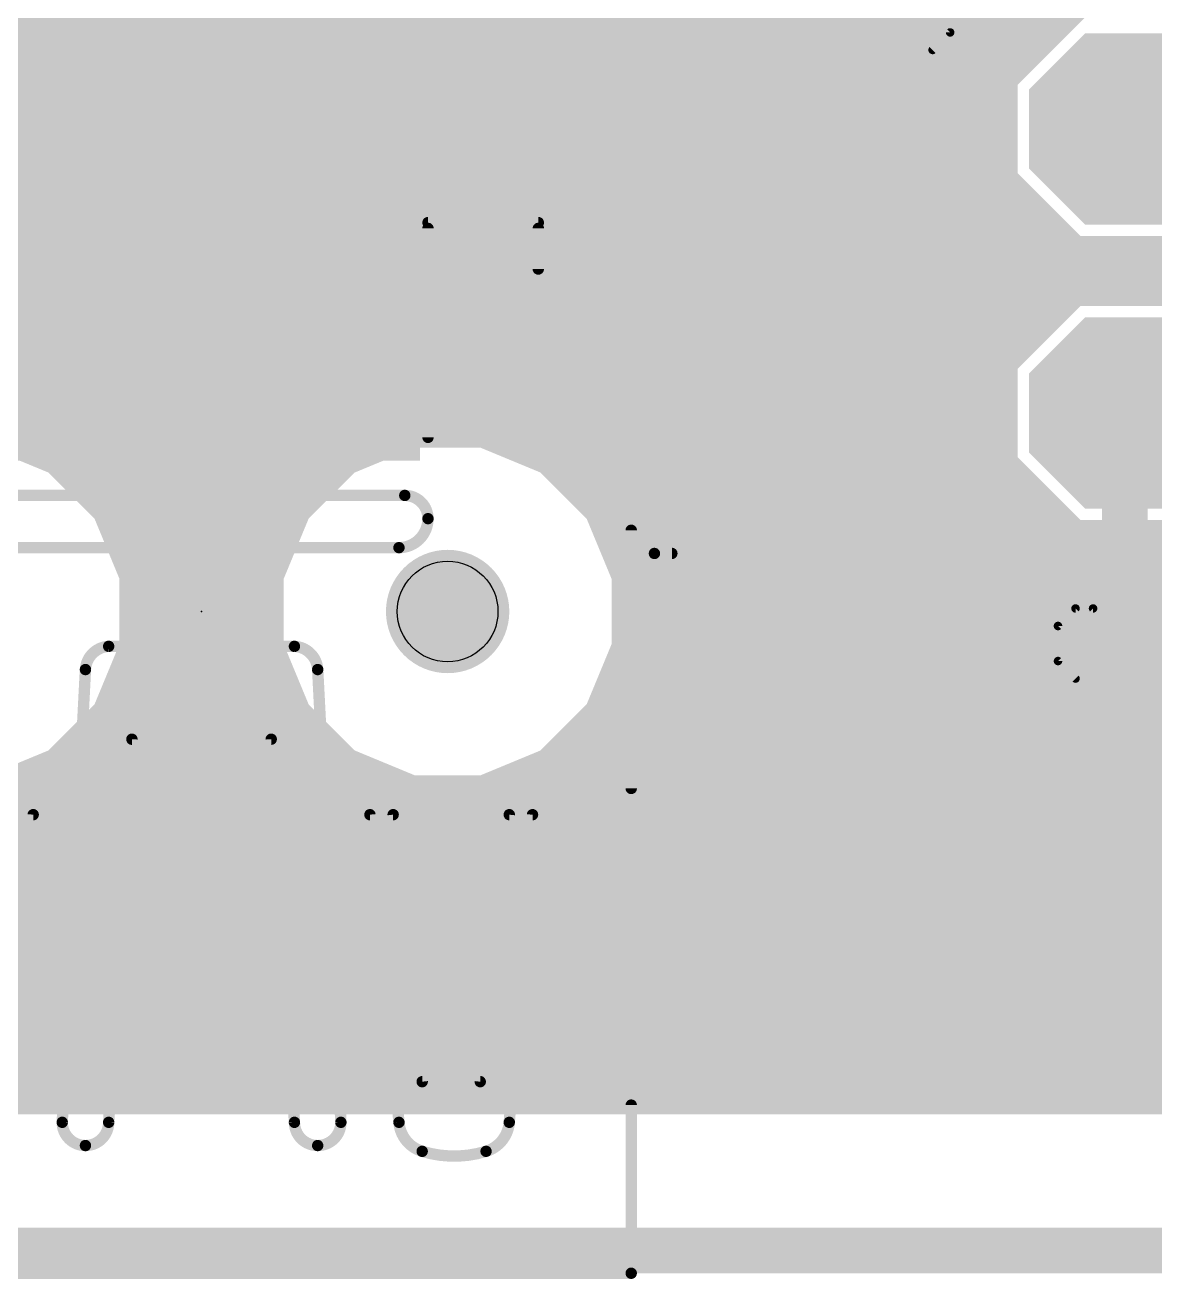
# Model space of a CAD drawing. Extents: x -0.2 to 42.2, y -0.3 to 59.1.
# Drawn here: x 6.68 to 16.78, y -0.25 to 10.96 of the extents above; entities that cross this region are included whole.
import ezdxf

# ---------------------------------------------------------------- set-up
doc = ezdxf.new("R2010")
doc.units = 0
for name, color, linetype in [('1', 22, 'CONTINUOUS'), ('16', 175, 'CONTINUOUS'), ('17', 82, 'CONTINUOUS'), ('18', 82, 'CONTINUOUS'), ('20', 7, 'CONTINUOUS'), ('21', 253, 'CONTINUOUS'), ('23', 7, 'CONTINUOUS'), ('25', 253, 'CONTINUOUS'), ('29', 253, 'CONTINUOUS'), ('30', 253, 'CONTINUOUS')]:
    doc.layers.add(name, color=color, linetype=linetype)

# ---------------------------------------------------------------- blocks, each defined once
blk = doc.blocks.new('RECT')
blk.add_solid([(-0.5, -0.5), (0.5, -0.5), (-0.5, 0.5), (0.5, 0.5)])
blk = doc.blocks.new('OCTAGONP')
at = {"const_width": 0.5}
blk.add_lwpolyline([(-0.25, -0.1036), (-0.25, 0.1036), (-0.1036, 0.25), (0.1036, 0.25), (0.25, 0.1036), (0.25, -0.1036), (0.1036, -0.25), (-0.1036, -0.25), (-0.25, -0.1036), (-0.25, 0.1036)], dxfattribs=at)
blk = doc.blocks.new('ROUNDV')
at = {"const_width": 0.5}
blk.add_lwpolyline([(0, -0.25, 1), (0, 0.25, 1), (0, -0.25)], format="xyb", dxfattribs=at)

msp = doc.modelspace()

# ---------------------------------------------------------------- linework, layer by layer
at = {"layer": '1', "const_width": 0.4064}
for points in [[(6.655, 8.715), (6.655, 13.005)], [(7.2646, 10.6714), (7.2646, 12.6238)], [(16.51, 10.033), (17.78, 11.303)], [(16.0293, 11.1904), (15.3496, 10.5107)], [(7.2646, 10.9728), (15.8117, 10.9728)], [(9.4285, 10.691), (9.3945, 10.6714)], [(9.5448, 10.7222), (9.4285, 10.691)], [(9.855, 10.7222), (9.5448, 10.7222)], [(10.1652, 10.7222), (9.855, 10.7222)], [(9.855, 10.7222), (9.855, 8.715)], [(9.855, 8.715), (9.855, 10.7222)], [(10.2815, 10.691), (10.1652, 10.7222)], [(10.3857, 10.6309), (10.2815, 10.691)], [(11.5285, 10.691), (11.4243, 10.6309)], [(11.6448, 10.7222), (11.5285, 10.691)], [(12.5018, 10.7222), (11.6448, 10.7222)], [(12.5018, 8.8182), (12.5018, 10.7222)], [(13.7652, 10.7222), (12.9082, 10.7222)], [(12.9082, 10.7222), (12.9082, 8.8182)], [(13.8815, 10.691), (13.7652, 10.7222)], [(13.9857, 10.6309), (13.8815, 10.691)], [(9.3945, 10.6714), (7.2646, 10.6714)], [(9.855, 10.5664), (9.855, 10.5664)], [(10.4709, 10.5457), (10.3857, 10.6309)], [(10.4502, 10.5664), (11.3598, 10.5664)], [(11.4243, 10.6309), (11.3391, 10.5457)], [(12.5018, 10.5664), (12.9082, 10.5664)], [(14.0709, 10.5457), (13.9857, 10.6309)], [(14.0502, 10.5664), (15.4054, 10.5664)], [(10.531, 10.4415), (10.4709, 10.5457)], [(11.3391, 10.5457), (11.279, 10.4415)], [(14.131, 10.4415), (14.0709, 10.5457)], [(15.3496, 10.5107), (15.3496, 9.5493)], [(10.5622, 10.3252), (10.531, 10.4415)], [(11.279, 10.4415), (11.2478, 10.3252)], [(14.1622, 10.3252), (14.131, 10.4415)], [(10.5622, 8.715), (10.5622, 10.3252)], [(11.2478, 10.3252), (11.2478, 8.8182)], [(14.1622, 8.8182), (14.1622, 10.3252)], [(9.855, 10.16), (9.855, 10.16)], [(10.5622, 10.16), (11.2478, 10.16)], [(12.5018, 10.16), (12.9082, 10.16)], [(14.1622, 10.16), (15.3496, 10.16)], [(16.51, 10.03), (16.51, 10.033)], [(9.855, 9.7536), (9.855, 9.7536)], [(10.5622, 9.7536), (11.2478, 9.7536)], [(12.5018, 9.7536), (12.9082, 9.7536)], [(14.1622, 9.7536), (15.3496, 9.7536)], [(15.3496, 9.5493), (16.0293, 8.8696)], [(9.855, 9.3472), (9.855, 9.3472)], [(10.5622, 9.3472), (11.2478, 9.3472)], [(12.5018, 9.3472), (12.9082, 9.3472)], [(14.1622, 9.3472), (15.5517, 9.3472)], [(9.855, 8.9408), (9.855, 8.9408)], [(10.5622, 8.9408), (11.2478, 8.9408)], [(12.5018, 8.9408), (12.9082, 8.9408)], [(14.1622, 8.9408), (15.9581, 8.9408)], [(11.2478, 8.8182), (12.5018, 8.8182)], [(12.9082, 8.8182), (12.5018, 8.8182)], [(12.5018, 8.8182), (12.5018, 8.4118)], [(12.9082, 8.4118), (12.9082, 8.8182)], [(12.9082, 8.8182), (14.1622, 8.8182)], [(16.0293, 8.8696), (16.9907, 8.8696)], [(10.5622, 8.715), (9.855, 8.715)], [(9.855, 8.715), (9.855, 8.715)], [(9.855, 8.715), (10.5622, 8.715)], [(9.855, 8.715), (9.855, 8.715)], [(10.5622, 7.3842), (10.5622, 8.715)], [(16.0293, 8.6504), (15.3496, 7.9707)], [(16.9907, 8.6504), (16.0293, 8.6504)], [(10.5622, 8.5344), (12.5018, 8.5344)], [(12.9082, 8.5344), (15.9134, 8.5344)], [(12.5018, 8.4118), (11.2478, 8.4118)], [(11.2478, 8.4118), (11.2478, 7.1933)], [(12.5018, 6.5078), (12.5018, 8.4118)], [(12.5018, 8.4118), (12.9082, 8.4118)], [(12.9082, 8.4118), (12.9082, 6.5078)], [(14.1622, 8.4118), (12.9082, 8.4118)], [(14.1622, 6.9048), (14.1622, 8.4118)], [(10.5622, 8.128), (11.2478, 8.128)], [(12.5018, 8.128), (12.9082, 8.128)], [(14.1622, 8.128), (15.507, 8.128)], [(15.3496, 7.9707), (15.3496, 7.0093)], [(10.5622, 7.7216), (11.2478, 7.7216)], [(12.5018, 7.7216), (12.9082, 7.7216)], [(14.1622, 7.7216), (15.3496, 7.7216)], [(16.51, 7.49), (16.51, 6.223)], [(10.787, 7.3842), (10.5622, 7.3842)], [(11.2478, 7.1933), (10.787, 7.3842)], [(10.9536, 7.3152), (11.2478, 7.3152)], [(12.5018, 7.3152), (12.9082, 7.3152)], [(14.1622, 7.3152), (15.3496, 7.3152)], [(15.3496, 7.0093), (15.9004, 6.4585)], [(12.5018, 6.9088), (12.9082, 6.9088)], [(14.131, 6.7885), (14.1622, 6.9048)], [(14.1622, 6.9088), (15.4501, 6.9088)], [(7.4701, 6.6605), (7.372, 6.7586)], [(7.372, 6.7586), (9.138, 6.7586)], [(9.138, 6.7586), (9.0399, 6.6605)], [(14.0709, 6.6843), (14.131, 6.7885)], [(7.7242, 6.047), (7.4701, 6.6605)], [(9.0399, 6.6605), (8.7858, 6.047)], [(13.9857, 6.5991), (14.0709, 6.6843)], [(13.7652, 6.5078), (13.8815, 6.539)], [(13.8815, 6.539), (13.9857, 6.5991)], [(7.5356, 6.5024), (8.9744, 6.5024)], [(12.1242, 6.047), (11.9333, 6.5078)], [(11.9333, 6.5078), (12.5018, 6.5078)], [(11.9356, 6.5024), (15.8565, 6.5024)], [(12.9082, 6.5078), (13.7652, 6.5078)], [(15.9004, 6.4585), (15.9004, 6.1017)], [(16.51, 6.223), (18.161, 4.572)], [(7.7039, 6.096), (8.8061, 6.096)], [(12.1039, 6.096), (15.9028, 6.096)], [(15.9004, 6.1017), (15.9932, 5.8777)], [(7.7242, 5.383), (7.7242, 6.047)], [(8.7858, 6.047), (8.7858, 5.383)], [(12.1242, 5.383), (12.1242, 6.047)], [(15.9932, 5.8777), (17.6442, 4.2267)], [(7.7242, 5.6896), (8.7858, 5.6896)], [(12.1242, 5.6896), (16.1813, 5.6896)], [(7.4701, 4.7695), (7.7242, 5.383)], [(8.7858, 5.383), (9.0399, 4.7695)], [(11.8701, 4.7695), (12.1242, 5.383)], [(7.6829, 5.2832), (8.8271, 5.2832)], [(12.0829, 5.2832), (16.5877, 5.2832)], [(7.5145, 4.8768), (8.9955, 4.8768)], [(11.9145, 4.8768), (16.9941, 4.8768)], [(7.0005, 4.2999), (7.4701, 4.7695)], [(9.0399, 4.7695), (9.5095, 4.2999)], [(11.4413, 4.3407), (11.8701, 4.7695)], [(7.171, 4.4704), (9.339, 4.4704)], [(11.6448, 4.4222), (11.5285, 4.391)], [(11.571, 4.4704), (17.4005, 4.4704)], [(12.5018, 4.4222), (11.6448, 4.4222)], [(12.5018, 2.9182), (12.5018, 4.4222)], [(13.7652, 4.4222), (12.9082, 4.4222)], [(12.9082, 4.4222), (12.9082, 2.9182)], [(13.8815, 4.391), (13.7652, 4.4222)], [(6.387, 4.0458), (7.0005, 4.2999)], [(9.5095, 4.2999), (10.123, 4.0458)], [(10.787, 4.0458), (11.3883, 4.2948)], [(11.3883, 4.2948), (11.3391, 4.2457)], [(11.5285, 4.391), (11.4413, 4.3407)], [(13.9857, 4.3308), (13.8815, 4.391)], [(14.0709, 4.2457), (13.9857, 4.3308)], [(11.3391, 4.2457), (11.279, 4.1415)], [(14.131, 4.1415), (14.0709, 4.2457)], [(6.431, 4.064), (10.079, 4.064)], [(10.831, 4.064), (11.2582, 4.064)], [(11.279, 4.1415), (11.2478, 4.0252)], [(12.5018, 4.064), (12.9082, 4.064)], [(14.1622, 4.0252), (14.131, 4.1415)], [(14.1518, 4.064), (17.8069, 4.064)], [(10.123, 4.0458), (10.787, 4.0458)], [(11.2478, 4.0252), (11.2478, 2.9182)], [(14.1622, 2.9182), (14.1622, 4.0252)], [(5.2622, 3.6576), (11.2478, 3.6576)], [(12.5018, 3.6576), (12.9082, 3.6576)], [(14.1622, 3.6576), (40.5776, 3.6576)], [(5.2622, 3.2512), (11.2478, 3.2512)], [(12.5018, 3.2512), (12.9082, 3.2512)], [(14.1622, 3.2512), (40.5776, 3.2512)], [(4.0082, 2.8448), (12.5018, 2.8448)], [(11.2478, 2.9182), (12.5018, 2.9182)], [(12.9082, 2.9182), (12.5018, 2.9182)], [(12.5018, 2.9182), (12.5018, 2.5118)], [(12.9082, 2.5118), (12.9082, 2.9182)], [(12.9082, 2.9182), (14.1622, 2.9182)], [(12.9082, 2.8448), (40.5776, 2.8448)], [(12.5018, 2.5118), (11.2478, 2.5118)], [(11.2478, 2.5118), (11.2478, 1.4224)], [(14.1622, 2.5118), (12.9082, 2.5118)], [(14.1622, 1.4224), (14.1622, 2.5118)], [(5.2622, 2.4384), (11.2478, 2.4384)], [(14.1622, 2.4384), (40.5776, 2.4384)], [(5.2622, 2.032), (11.2478, 2.032)], [(14.1622, 2.032), (40.5776, 2.032)], [(5.2622, 1.6256), (11.2478, 1.6256)], [(14.1622, 1.6256), (40.5776, 1.6256)], [(11.2478, 1.4224), (5.2622, 1.4224)], [(40.5776, 1.4224), (14.1622, 1.4224)]]:
    msp.add_lwpolyline(points, dxfattribs=at)
at = {"layer": '1', "const_width": 0.2032}
for points in [[(7.2646, 11.0744, 1), (7.2646, 10.8712)], [(15.8117, 10.8712, 1), (15.8117, 11.0744)], [(9.4022, 10.7892, 1), (9.4548, 10.5929)], [(9.4793, 10.6031, 1), (9.3777, 10.779)], [(9.5448, 10.8238, 1), (9.5448, 10.6206)], [(9.5711, 10.6241, 1), (9.5185, 10.8203)], [(9.855, 10.8238, 1), (9.855, 10.6206)], [(9.9566, 10.7222, 1), (9.7534, 10.7222)], [(9.9566, 10.7222, 1), (9.7534, 10.7222)], [(9.855, 10.6206, 1), (9.855, 10.8238)], [(10.1915, 10.8203, 1), (10.1389, 10.6241)], [(10.1652, 10.6206, 1), (10.1652, 10.8238)], [(10.3323, 10.779, 1), (10.2307, 10.6031)], [(10.2552, 10.5929, 1), (10.3078, 10.7892)], [(11.5022, 10.7892, 1), (11.5548, 10.5929)], [(11.5793, 10.6031, 1), (11.4777, 10.779)], [(11.6448, 10.8238, 1), (11.6448, 10.6206)], [(11.6711, 10.6241, 1), (11.6185, 10.8203)], [(12.6034, 10.7222, 1), (12.4002, 10.7222)], [(12.5018, 10.6206, 1), (12.5018, 10.8238)], [(12.9082, 10.8238, 1), (12.9082, 10.6206)], [(13.0098, 10.7222, 1), (12.8066, 10.7222)], [(13.7915, 10.8203, 1), (13.7389, 10.6241)], [(13.7652, 10.6206, 1), (13.7652, 10.8238)], [(13.9323, 10.779, 1), (13.8307, 10.6031)], [(13.8552, 10.5929, 1), (13.9078, 10.7892)], [(7.2646, 10.773, 1), (7.2646, 10.5698)], [(7.163, 10.6714, 1), (7.3662, 10.6714)], [(9.3437, 10.7594, 1), (9.4453, 10.5834)], [(9.3945, 10.5698, 1), (9.3945, 10.773)], [(9.855, 10.668, 1), (9.855, 10.4648)], [(9.855, 10.4648, 1), (9.855, 10.668)], [(10.4576, 10.7027, 1), (10.3139, 10.559)], [(10.3349, 10.5429, 1), (10.4365, 10.7188)], [(10.4502, 10.668, 1), (10.4502, 10.4648)], [(11.3735, 10.7188, 1), (11.4751, 10.5429)], [(11.4961, 10.559, 1), (11.3524, 10.7027)], [(11.3598, 10.4648, 1), (11.3598, 10.668)], [(12.5018, 10.668, 1), (12.5018, 10.4648)], [(12.9082, 10.4648, 1), (12.9082, 10.668)], [(14.0576, 10.7027, 1), (13.9139, 10.559)], [(13.9349, 10.5429, 1), (14.0365, 10.7188)], [(14.0502, 10.668, 1), (14.0502, 10.4648)], [(15.4054, 10.4648, 1), (15.4054, 10.668)], [(10.5588, 10.5965, 1), (10.3829, 10.4949)], [(10.399, 10.4739, 1), (10.5427, 10.6176)], [(11.2673, 10.6176, 1), (11.411, 10.4739)], [(11.4271, 10.4949, 1), (11.2512, 10.5965)], [(14.1588, 10.5965, 1), (13.9829, 10.4949)], [(13.999, 10.4739, 1), (14.1427, 10.6176)], [(15.4512, 10.5107, 1), (15.248, 10.5107)], [(15.2778, 10.5825, 1), (15.4214, 10.4388)], [(10.6292, 10.4678, 1), (10.4329, 10.4152)], [(10.4431, 10.3907, 1), (10.619, 10.4923)], [(11.191, 10.4923, 1), (11.3669, 10.3907)], [(11.3771, 10.4152, 1), (11.1808, 10.4678)], [(14.2292, 10.4678, 1), (14.0329, 10.4152)], [(14.0431, 10.3907, 1), (14.219, 10.4923)], [(10.6638, 10.3252, 1), (10.4606, 10.3252)], [(10.4641, 10.2989, 1), (10.6603, 10.3515)], [(11.3494, 10.3252, 1), (11.1462, 10.3252)], [(11.1497, 10.3515, 1), (11.3459, 10.2989)], [(14.2638, 10.3252, 1), (14.0606, 10.3252)], [(14.0641, 10.2989, 1), (14.2603, 10.3515)], [(9.855, 10.2616, 1), (9.855, 10.0584)], [(9.855, 10.0584, 1), (9.855, 10.2616)], [(10.5622, 10.2616, 1), (10.5622, 10.0584)], [(11.2478, 10.0584, 1), (11.2478, 10.2616)], [(12.5018, 10.2616, 1), (12.5018, 10.0584)], [(12.9082, 10.0584, 1), (12.9082, 10.2616)], [(14.1622, 10.2616, 1), (14.1622, 10.0584)], [(15.3496, 10.0584, 1), (15.3496, 10.2616)], [(16.6116, 10.033, 1), (16.4084, 10.033)], [(16.4382, 10.1048, 1), (16.5818, 9.9612)], [(16.4084, 10.03, 1), (16.6116, 10.03)], [(9.855, 9.8552, 1), (9.855, 9.652)], [(9.855, 9.652, 1), (9.855, 9.8552)], [(10.5622, 9.8552, 1), (10.5622, 9.652)], [(11.2478, 9.652, 1), (11.2478, 9.8552)], [(12.5018, 9.8552, 1), (12.5018, 9.652)], [(12.9082, 9.652, 1), (12.9082, 9.8552)], [(14.1622, 9.8552, 1), (14.1622, 9.652)], [(15.3496, 9.652, 1), (15.3496, 9.8552)], [(15.4214, 9.6212, 1), (15.2778, 9.4775)], [(15.248, 9.5493, 1), (15.4512, 9.5493)], [(9.855, 9.4488, 1), (9.855, 9.2456)], [(9.855, 9.2456, 1), (9.855, 9.4488)], [(10.5622, 9.4488, 1), (10.5622, 9.2456)], [(11.2478, 9.2456, 1), (11.2478, 9.4488)], [(12.5018, 9.4488, 1), (12.5018, 9.2456)], [(12.9082, 9.2456, 1), (12.9082, 9.4488)], [(14.1622, 9.4488, 1), (14.1622, 9.2456)], [(15.5517, 9.2456, 1), (15.5517, 9.4488)], [(9.855, 9.0424, 1), (9.855, 8.8392)], [(9.855, 8.8392, 1), (9.855, 9.0424)], [(10.5622, 9.0424, 1), (10.5622, 8.8392)], [(11.2478, 8.8392, 1), (11.2478, 9.0424)], [(12.5018, 9.0424, 1), (12.5018, 8.8392)], [(12.9082, 8.8392, 1), (12.9082, 9.0424)], [(14.1622, 9.0424, 1), (14.1622, 8.8392)], [(15.9581, 8.8392, 1), (15.9581, 9.0424)], [(11.2478, 8.9198, 1), (11.2478, 8.7166)], [(12.5018, 8.9198, 1), (12.5018, 8.7166)], [(12.6034, 8.8182, 1), (12.4002, 8.8182)], [(12.5018, 8.7166, 1), (12.5018, 8.9198)], [(13.0098, 8.8182, 1), (12.8066, 8.8182)], [(12.9082, 8.9198, 1), (12.9082, 8.7166)], [(12.9082, 8.7166, 1), (12.9082, 8.9198)], [(14.1622, 8.7166, 1), (14.1622, 8.9198)], [(16.0293, 8.9712, 1), (16.0293, 8.768)], [(15.9575, 8.7978, 1), (16.1012, 8.9414)], [(9.855, 8.8166, 1), (9.855, 8.6134)], [(9.9566, 8.715, 1), (9.7534, 8.715)], [(9.855, 8.8166, 1), (9.855, 8.6134)], [(9.855, 8.8166, 1), (9.855, 8.6134)], [(9.855, 8.6134, 1), (9.855, 8.8166)], [(10.6638, 8.715, 1), (10.4606, 8.715)], [(10.5622, 8.6134, 1), (10.5622, 8.8166)], [(10.5622, 8.6134, 1), (10.5622, 8.8166)], [(11.1462, 8.8182, 1), (11.3494, 8.8182)], [(12.4002, 8.8182, 1), (12.6034, 8.8182)], [(12.8066, 8.8182, 1), (13.0098, 8.8182)], [(14.0606, 8.8182, 1), (14.2638, 8.8182)], [(6.5534, 8.715, 1), (6.7566, 8.715)], [(9.7534, 8.715, 1), (9.9566, 8.715)], [(9.7534, 8.715, 1), (9.9566, 8.715)], [(9.7534, 8.715, 1), (9.9566, 8.715)], [(10.4606, 8.715, 1), (10.6638, 8.715)], [(16.0293, 8.752, 1), (16.0293, 8.5488)], [(16.1012, 8.5786, 1), (15.9575, 8.7222)], [(10.5622, 8.636, 1), (10.5622, 8.4328)], [(12.5018, 8.4328, 1), (12.5018, 8.636)], [(12.9082, 8.636, 1), (12.9082, 8.4328)], [(15.9134, 8.4328, 1), (15.9134, 8.636)], [(11.2478, 8.5134, 1), (11.2478, 8.3102)], [(11.3494, 8.4118, 1), (11.1462, 8.4118)], [(12.6034, 8.4118, 1), (12.4002, 8.4118)], [(12.5018, 8.5134, 1), (12.5018, 8.3102)], [(12.5018, 8.3102, 1), (12.5018, 8.5134)], [(13.0098, 8.4118, 1), (12.8066, 8.4118)], [(12.9082, 8.5134, 1), (12.9082, 8.3102)], [(12.9082, 8.3102, 1), (12.9082, 8.5134)], [(14.2638, 8.4118, 1), (14.0606, 8.4118)], [(14.1622, 8.3102, 1), (14.1622, 8.5134)], [(12.4002, 8.4118, 1), (12.6034, 8.4118)], [(12.8066, 8.4118, 1), (13.0098, 8.4118)], [(10.5622, 8.2296, 1), (10.5622, 8.0264)], [(11.2478, 8.0264, 1), (11.2478, 8.2296)], [(12.5018, 8.2296, 1), (12.5018, 8.0264)], [(12.9082, 8.0264, 1), (12.9082, 8.2296)], [(14.1622, 8.2296, 1), (14.1622, 8.0264)], [(15.507, 8.0264, 1), (15.507, 8.2296)], [(15.4512, 7.9707, 1), (15.248, 7.9707)], [(15.2778, 8.0425, 1), (15.4214, 7.8988)], [(10.5622, 7.8232, 1), (10.5622, 7.62)], [(11.2478, 7.62, 1), (11.2478, 7.8232)], [(12.5018, 7.8232, 1), (12.5018, 7.62)], [(12.9082, 7.62, 1), (12.9082, 7.8232)], [(14.1622, 7.8232, 1), (14.1622, 7.62)], [(15.3496, 7.62, 1), (15.3496, 7.8232)], [(16.6116, 7.49, 1), (16.4084, 7.49)], [(10.5622, 7.4858, 1), (10.5622, 7.2826)], [(10.8259, 7.4781, 1), (10.7481, 7.2903)], [(10.787, 7.2826, 1), (10.787, 7.4858)], [(10.9536, 7.4168, 1), (10.9536, 7.2136)], [(11.2478, 7.2136, 1), (11.2478, 7.4168)], [(12.5018, 7.4168, 1), (12.5018, 7.2136)], [(12.9082, 7.2136, 1), (12.9082, 7.4168)], [(14.1622, 7.4168, 1), (14.1622, 7.2136)], [(15.3496, 7.2136, 1), (15.3496, 7.4168)], [(10.4606, 7.3842, 1), (10.6638, 7.3842)], [(11.1462, 7.1933, 1), (11.3494, 7.1933)], [(11.2089, 7.0995, 1), (11.2867, 7.2872)], [(15.4214, 7.0812, 1), (15.2778, 6.9375)], [(12.5018, 7.0104, 1), (12.5018, 6.8072)], [(12.9082, 6.8072, 1), (12.9082, 7.0104)], [(14.1622, 7.0104, 1), (14.1622, 6.8072)], [(14.2603, 6.8785, 1), (14.0641, 6.9311)], [(15.248, 7.0093, 1), (15.4512, 7.0093)], [(15.4501, 6.8072, 1), (15.4501, 7.0104)], [(7.372, 6.8602, 1), (7.372, 6.657)], [(7.4438, 6.8304, 1), (7.3002, 6.6868)], [(9.2098, 6.6868, 1), (9.0662, 6.8304)], [(9.138, 6.657, 1), (9.138, 6.8602)], [(14.219, 6.7377, 1), (14.0431, 6.8393)], [(14.0606, 6.9048, 1), (14.2638, 6.9048)], [(7.5639, 6.6994, 1), (7.3762, 6.6216)], [(9.1338, 6.6216, 1), (8.9461, 6.6994)], [(14.1427, 6.6124, 1), (13.999, 6.7561)], [(14.0329, 6.8148, 1), (14.2292, 6.7622)], [(7.3982, 6.5887, 1), (7.5419, 6.7324)], [(8.9681, 6.7324, 1), (9.1118, 6.5887)], [(13.8307, 6.6269, 1), (13.9323, 6.451)], [(13.9078, 6.4408, 1), (13.8552, 6.6371)], [(13.9139, 6.671, 1), (14.0576, 6.5273)], [(14.0365, 6.5112, 1), (13.9349, 6.6871)], [(13.9829, 6.7351, 1), (14.1588, 6.6335)], [(7.5356, 6.604, 1), (7.5356, 6.4008)], [(8.9744, 6.4008, 1), (8.9744, 6.604)], [(11.9333, 6.6094, 1), (11.9333, 6.4062)], [(12.0272, 6.5467, 1), (11.8395, 6.4689)], [(11.9356, 6.604, 1), (11.9356, 6.4008)], [(12.5018, 6.4062, 1), (12.5018, 6.6094)], [(12.9082, 6.6094, 1), (12.9082, 6.4062)], [(13.7389, 6.6059, 1), (13.7915, 6.4097)], [(13.7652, 6.4062, 1), (13.7652, 6.6094)], [(16.002, 6.4585, 1), (15.7988, 6.4585)], [(15.8286, 6.3867, 1), (15.9722, 6.5304)], [(15.8565, 6.4008, 1), (15.8565, 6.604)], [(12.4002, 6.5078, 1), (12.6034, 6.5078)], [(12.8066, 6.5078, 1), (13.0098, 6.5078)], [(16.5818, 6.2948, 1), (16.4382, 6.1512)], [(7.7039, 6.1976, 1), (7.7039, 5.9944)], [(8.8061, 5.9944, 1), (8.8061, 6.1976)], [(12.1039, 6.1976, 1), (12.1039, 5.9944)], [(15.9943, 6.1406, 1), (15.8065, 6.0629)], [(15.9028, 5.9944, 1), (15.9028, 6.1976)], [(16.4084, 6.223, 1), (16.6116, 6.223)], [(7.8258, 6.047, 1), (7.6226, 6.047)], [(7.6303, 6.0081, 1), (7.8181, 6.0859)], [(8.8874, 6.047, 1), (8.6842, 6.047)], [(8.6919, 6.0859, 1), (8.8797, 6.0081)], [(12.2258, 6.047, 1), (12.0226, 6.047)], [(12.0303, 6.0081, 1), (12.2181, 6.0859)], [(15.7988, 6.1017, 1), (16.002, 6.1017)], [(16.065, 5.9495, 1), (15.9214, 5.8058)], [(15.8993, 5.8388, 1), (16.0871, 5.9166)], [(7.7242, 5.7912, 1), (7.7242, 5.588)], [(8.7858, 5.588, 1), (8.7858, 5.7912)], [(12.1242, 5.7912, 1), (12.1242, 5.588)], [(16.1813, 5.588, 1), (16.1813, 5.7912)], [(7.8181, 5.3441, 1), (7.6303, 5.4219)], [(8.8797, 5.4219, 1), (8.6919, 5.3441)], [(12.2181, 5.3441, 1), (12.0303, 5.4219)], [(7.6829, 5.3848, 1), (7.6829, 5.1816)], [(7.6226, 5.383, 1), (7.8258, 5.383)], [(8.6842, 5.383, 1), (8.8874, 5.383)], [(8.8271, 5.1816, 1), (8.8271, 5.3848)], [(12.0829, 5.3848, 1), (12.0829, 5.1816)], [(12.0226, 5.383, 1), (12.2258, 5.383)], [(16.5877, 5.1816, 1), (16.5877, 5.3848)], [(7.5145, 4.9784, 1), (7.5145, 4.7752)], [(8.9955, 4.7752, 1), (8.9955, 4.9784)], [(11.9145, 4.9784, 1), (11.9145, 4.7752)], [(7.5419, 4.6976, 1), (7.3982, 4.8413)], [(9.1118, 4.8413, 1), (8.9681, 4.6976)], [(11.9419, 4.6976, 1), (11.7982, 4.8413)], [(7.3762, 4.8084, 1), (7.5639, 4.7306)], [(8.9461, 4.7306, 1), (9.1338, 4.8084)], [(11.7762, 4.8084, 1), (11.9639, 4.7306)], [(7.171, 4.572, 1), (7.171, 4.3688)], [(9.339, 4.3688, 1), (9.339, 4.572)], [(11.571, 4.572, 1), (11.571, 4.3688)], [(11.6448, 4.5238, 1), (11.6448, 4.3206)], [(11.6711, 4.3241, 1), (11.6185, 4.5203)], [(12.6034, 4.4222, 1), (12.4002, 4.4222)], [(12.5018, 4.3206, 1), (12.5018, 4.5238)], [(12.9082, 4.5238, 1), (12.9082, 4.3206)], [(13.0098, 4.4222, 1), (12.8066, 4.4222)], [(13.7915, 4.5203, 1), (13.7389, 4.3241)], [(13.7652, 4.3206, 1), (13.7652, 4.5238)], [(7.0394, 4.2061, 1), (6.9616, 4.3938)], [(9.5484, 4.3938, 1), (9.4706, 4.2061)], [(11.4601, 4.223, 1), (11.3164, 4.3667)], [(11.3694, 4.4125, 1), (11.5131, 4.2688)], [(11.3905, 4.4286, 1), (11.4921, 4.2527)], [(11.4271, 4.201, 1), (11.3494, 4.3887)], [(11.5022, 4.4892, 1), (11.5548, 4.2929)], [(11.5793, 4.3031, 1), (11.4777, 4.479)], [(13.9323, 4.479, 1), (13.8307, 4.3031)], [(13.8552, 4.2929, 1), (13.9078, 4.4892)], [(14.0576, 4.4027, 1), (13.9139, 4.259)], [(13.9349, 4.2429, 1), (14.0365, 4.4188)], [(6.9287, 4.3718, 1), (7.0724, 4.2281)], [(9.4376, 4.2281, 1), (9.5813, 4.3718)], [(11.2673, 4.3176, 1), (11.411, 4.1739)], [(11.4271, 4.1949, 1), (11.2512, 4.2965)], [(14.1588, 4.2965, 1), (13.9829, 4.1949)], [(13.999, 4.1739, 1), (14.1427, 4.3176)], [(10.079, 3.9624, 1), (10.079, 4.1656)], [(10.831, 4.1656, 1), (10.831, 3.9624)], [(11.191, 4.1923, 1), (11.3669, 4.0907)], [(11.3771, 4.1152, 1), (11.1808, 4.1678)], [(11.2582, 3.9624, 1), (11.2582, 4.1656)], [(12.5018, 4.1656, 1), (12.5018, 3.9624)], [(12.9082, 3.9624, 1), (12.9082, 4.1656)], [(14.2292, 4.1678, 1), (14.0329, 4.1152)], [(14.0431, 4.0907, 1), (14.219, 4.1923)], [(14.1518, 4.1656, 1), (14.1518, 3.9624)], [(10.123, 4.1474, 1), (10.123, 3.9442)], [(10.0841, 3.9519, 1), (10.1619, 4.1397)], [(10.7481, 4.1397, 1), (10.8259, 3.9519)], [(10.787, 3.9442, 1), (10.787, 4.1474)], [(11.3494, 4.0252, 1), (11.1462, 4.0252)], [(11.1497, 4.0515, 1), (11.3459, 3.9989)], [(14.2638, 4.0252, 1), (14.0606, 4.0252)], [(14.0641, 3.9989, 1), (14.2603, 4.0515)], [(11.2478, 3.556, 1), (11.2478, 3.7592)], [(12.5018, 3.7592, 1), (12.5018, 3.556)], [(12.9082, 3.556, 1), (12.9082, 3.7592)], [(14.1622, 3.7592, 1), (14.1622, 3.556)], [(11.2478, 3.1496, 1), (11.2478, 3.3528)], [(12.5018, 3.3528, 1), (12.5018, 3.1496)], [(12.9082, 3.1496, 1), (12.9082, 3.3528)], [(14.1622, 3.3528, 1), (14.1622, 3.1496)], [(11.2478, 3.0198, 1), (11.2478, 2.8166)], [(12.5018, 3.0198, 1), (12.5018, 2.8166)], [(12.6034, 2.9182, 1), (12.4002, 2.9182)], [(12.5018, 2.8166, 1), (12.5018, 3.0198)], [(12.5018, 2.7432, 1), (12.5018, 2.9464)], [(13.0098, 2.9182, 1), (12.8066, 2.9182)], [(12.9082, 3.0198, 1), (12.9082, 2.8166)], [(12.9082, 2.9464, 1), (12.9082, 2.7432)], [(12.9082, 2.8166, 1), (12.9082, 3.0198)], [(14.1622, 2.8166, 1), (14.1622, 3.0198)], [(11.1462, 2.9182, 1), (11.3494, 2.9182)], [(12.4002, 2.9182, 1), (12.6034, 2.9182)], [(12.8066, 2.9182, 1), (13.0098, 2.9182)], [(14.0606, 2.9182, 1), (14.2638, 2.9182)], [(11.2478, 2.6134, 1), (11.2478, 2.4102)], [(11.3494, 2.5118, 1), (11.1462, 2.5118)], [(12.5018, 2.4102, 1), (12.5018, 2.6134)], [(12.9082, 2.6134, 1), (12.9082, 2.4102)], [(14.2638, 2.5118, 1), (14.0606, 2.5118)], [(14.1622, 2.4102, 1), (14.1622, 2.6134)], [(11.2478, 2.3368, 1), (11.2478, 2.54)], [(12.4002, 2.5118, 1), (12.6034, 2.5118)], [(12.8066, 2.5118, 1), (13.0098, 2.5118)], [(14.1622, 2.54, 1), (14.1622, 2.3368)], [(11.2478, 1.9304, 1), (11.2478, 2.1336)], [(14.1622, 2.1336, 1), (14.1622, 1.9304)], [(11.2478, 1.524, 1), (11.2478, 1.7272)], [(14.1622, 1.7272, 1), (14.1622, 1.524)], [(11.2478, 1.3208, 1), (11.2478, 1.524)], [(14.1622, 1.524, 1), (14.1622, 1.3208)], [(11.1462, 1.4224, 1), (11.3494, 1.4224)], [(14.0606, 1.4224, 1), (14.2638, 1.4224)]]:
    msp.add_lwpolyline(points, format="xyb", dxfattribs=at)
at = {"layer": '16', "const_width": 0.4064}
for points in [[(16.0293, 11.1904), (15.3496, 10.5107)], [(1.4224, 10.9728), (15.8117, 10.9728)], [(1.4224, 10.5664), (15.4054, 10.5664)], [(15.3496, 10.5107), (15.3496, 9.5493)], [(1.4224, 10.16), (15.3496, 10.16)], [(1.4224, 9.7536), (15.3496, 9.7536)], [(15.3496, 9.5493), (16.0293, 8.8696)], [(1.4224, 9.3472), (15.5517, 9.3472)], [(1.4224, 8.9408), (15.9581, 8.9408)], [(16.0293, 8.8696), (16.9907, 8.8696)], [(16.0293, 8.6504), (15.3496, 7.9707)], [(16.9907, 8.6504), (16.0293, 8.6504)], [(1.4224, 8.5344), (15.9134, 8.5344)], [(1.4224, 8.128), (15.507, 8.128)], [(15.3496, 7.9707), (15.3496, 7.0093)], [(1.4224, 7.7216), (15.3496, 7.7216)], [(7.0005, 7.1301), (6.387, 7.3842)], [(6.5536, 7.3152), (9.9564, 7.3152)], [(10.123, 7.3842), (9.5095, 7.1301)], [(10.787, 7.3842), (10.123, 7.3842)], [(11.4005, 7.1301), (10.787, 7.3842)], [(10.9536, 7.3152), (15.3496, 7.3152)], [(7.4701, 6.6605), (7.0005, 7.1301)], [(9.5095, 7.1301), (9.0399, 6.6605)], [(11.8701, 6.6605), (11.4005, 7.1301)], [(15.3496, 7.0093), (16.0293, 6.3296)], [(7.2218, 6.9088), (9.2882, 6.9088)], [(11.6218, 6.9088), (15.4501, 6.9088)], [(7.7242, 6.047), (7.4701, 6.6605)], [(9.0399, 6.6605), (8.7858, 6.047)], [(12.1242, 6.047), (11.8701, 6.6605)], [(7.5356, 6.5024), (8.9744, 6.5024)], [(11.9356, 6.5024), (15.8565, 6.5024)], [(16.0293, 6.3296), (16.9907, 6.3296)], [(7.7039, 6.096), (8.8061, 6.096)], [(12.1039, 6.096), (40.5776, 6.096)], [(7.7242, 5.383), (7.7242, 6.047)], [(8.7858, 6.047), (8.7858, 5.383)], [(12.1242, 5.383), (12.1242, 6.047)], [(7.7242, 5.6896), (8.7858, 5.6896)], [(12.1242, 5.6896), (40.5776, 5.6896)], [(7.4701, 4.7695), (7.7242, 5.383)], [(8.7858, 5.383), (9.0399, 4.7695)], [(11.8701, 4.7695), (12.1242, 5.383)], [(7.6829, 5.2832), (8.8271, 5.2832)], [(12.0829, 5.2832), (40.5776, 5.2832)], [(7.5145, 4.8768), (8.9955, 4.8768)], [(11.9145, 4.8768), (40.5776, 4.8768)], [(7.0005, 4.2999), (7.4701, 4.7695)], [(9.0399, 4.7695), (9.5095, 4.2999)], [(11.4005, 4.2999), (11.8701, 4.7695)], [(7.171, 4.4704), (9.339, 4.4704)], [(11.571, 4.4704), (40.5776, 4.4704)], [(6.387, 4.0458), (7.0005, 4.2999)], [(9.5095, 4.2999), (10.123, 4.0458)], [(10.787, 4.0458), (11.4005, 4.2999)], [(6.431, 4.064), (10.079, 4.064)], [(10.831, 4.064), (40.5776, 4.064)], [(10.123, 4.0458), (10.787, 4.0458)], [(1.4224, 3.6576), (40.5776, 3.6576)], [(1.4224, 3.2512), (40.5776, 3.2512)], [(1.4224, 2.8448), (40.5776, 2.8448)], [(1.4224, 2.4384), (40.5776, 2.4384)], [(1.4224, 2.032), (40.5776, 2.032)], [(1.4224, 1.6256), (40.5776, 1.6256)], [(40.5776, 1.4224), (1.4224, 1.4224)]]:
    msp.add_lwpolyline(points, dxfattribs=at)
at = {"layer": '16', "const_width": 0.2032}
for points in [[(15.8117, 10.8712, 1), (15.8117, 11.0744)], [(15.4054, 10.4648, 1), (15.4054, 10.668)], [(15.4512, 10.5107, 1), (15.248, 10.5107)], [(15.2778, 10.5825, 1), (15.4214, 10.4388)], [(15.3496, 10.0584, 1), (15.3496, 10.2616)], [(15.3496, 9.652, 1), (15.3496, 9.8552)], [(15.4214, 9.6212, 1), (15.2778, 9.4775)], [(15.248, 9.5493, 1), (15.4512, 9.5493)], [(15.5517, 9.2456, 1), (15.5517, 9.4488)], [(15.9581, 8.8392, 1), (15.9581, 9.0424)], [(16.0293, 8.9712, 1), (16.0293, 8.768)], [(15.9575, 8.7978, 1), (16.1012, 8.9414)], [(16.0293, 8.752, 1), (16.0293, 8.5488)], [(16.1012, 8.5786, 1), (15.9575, 8.7222)], [(15.9134, 8.4328, 1), (15.9134, 8.636)], [(15.507, 8.0264, 1), (15.507, 8.2296)], [(15.4512, 7.9707, 1), (15.248, 7.9707)], [(15.2778, 8.0425, 1), (15.4214, 7.8988)], [(15.3496, 7.62, 1), (15.3496, 7.8232)], [(9.9564, 7.2136, 1), (9.9564, 7.4168)], [(10.123, 7.4858, 1), (10.123, 7.2826)], [(10.1619, 7.2903, 1), (10.0841, 7.4781)], [(10.8259, 7.4781, 1), (10.7481, 7.2903)], [(10.787, 7.2826, 1), (10.787, 7.4858)], [(10.9536, 7.4168, 1), (10.9536, 7.2136)], [(15.3496, 7.2136, 1), (15.3496, 7.4168)], [(7.0724, 7.2019, 1), (6.9287, 7.0582)], [(6.9616, 7.0362, 1), (7.0394, 7.2239)], [(9.4706, 7.2239, 1), (9.5484, 7.0362)], [(9.5813, 7.0582, 1), (9.4376, 7.2019)], [(11.4724, 7.2019, 1), (11.3287, 7.0582)], [(11.3616, 7.0362, 1), (11.4394, 7.2239)], [(15.4214, 7.0812, 1), (15.2778, 6.9375)], [(7.2218, 7.0104, 1), (7.2218, 6.8072)], [(9.2882, 6.8072, 1), (9.2882, 7.0104)], [(11.6218, 7.0104, 1), (11.6218, 6.8072)], [(15.248, 7.0093, 1), (15.4512, 7.0093)], [(15.4501, 6.8072, 1), (15.4501, 7.0104)], [(7.5639, 6.6994, 1), (7.3762, 6.6216)], [(9.1338, 6.6216, 1), (8.9461, 6.6994)], [(11.9639, 6.6994, 1), (11.7762, 6.6216)], [(7.3982, 6.5887, 1), (7.5419, 6.7324)], [(8.9681, 6.7324, 1), (9.1118, 6.5887)], [(11.7982, 6.5887, 1), (11.9419, 6.7324)], [(7.5356, 6.604, 1), (7.5356, 6.4008)], [(8.9744, 6.4008, 1), (8.9744, 6.604)], [(11.9356, 6.604, 1), (11.9356, 6.4008)], [(15.8565, 6.4008, 1), (15.8565, 6.604)], [(16.0293, 6.4312, 1), (16.0293, 6.228)], [(15.9575, 6.2578, 1), (16.1012, 6.4014)], [(7.7039, 6.1976, 1), (7.7039, 5.9944)], [(8.8061, 5.9944, 1), (8.8061, 6.1976)], [(12.1039, 6.1976, 1), (12.1039, 5.9944)], [(7.8258, 6.047, 1), (7.6226, 6.047)], [(7.6303, 6.0081, 1), (7.8181, 6.0859)], [(8.8874, 6.047, 1), (8.6842, 6.047)], [(8.6919, 6.0859, 1), (8.8797, 6.0081)], [(12.2258, 6.047, 1), (12.0226, 6.047)], [(12.0303, 6.0081, 1), (12.2181, 6.0859)], [(7.7242, 5.7912, 1), (7.7242, 5.588)], [(8.7858, 5.588, 1), (8.7858, 5.7912)], [(12.1242, 5.7912, 1), (12.1242, 5.588)], [(7.8181, 5.3441, 1), (7.6303, 5.4219)], [(8.8797, 5.4219, 1), (8.6919, 5.3441)], [(12.2181, 5.3441, 1), (12.0303, 5.4219)], [(7.6829, 5.3848, 1), (7.6829, 5.1816)], [(7.6226, 5.383, 1), (7.8258, 5.383)], [(8.6842, 5.383, 1), (8.8874, 5.383)], [(8.8271, 5.1816, 1), (8.8271, 5.3848)], [(12.0829, 5.3848, 1), (12.0829, 5.1816)], [(12.0226, 5.383, 1), (12.2258, 5.383)], [(7.5145, 4.9784, 1), (7.5145, 4.7752)], [(8.9955, 4.7752, 1), (8.9955, 4.9784)], [(11.9145, 4.9784, 1), (11.9145, 4.7752)], [(7.5419, 4.6976, 1), (7.3982, 4.8413)], [(9.1118, 4.8413, 1), (8.9681, 4.6976)], [(11.9419, 4.6976, 1), (11.7982, 4.8413)], [(7.3762, 4.8084, 1), (7.5639, 4.7306)], [(8.9461, 4.7306, 1), (9.1338, 4.8084)], [(11.7762, 4.8084, 1), (11.9639, 4.7306)], [(7.171, 4.572, 1), (7.171, 4.3688)], [(9.339, 4.3688, 1), (9.339, 4.572)], [(11.571, 4.572, 1), (11.571, 4.3688)], [(7.0394, 4.2061, 1), (6.9616, 4.3938)], [(9.5484, 4.3938, 1), (9.4706, 4.2061)], [(11.4394, 4.2061, 1), (11.3616, 4.3938)], [(6.9287, 4.3718, 1), (7.0724, 4.2281)], [(9.4376, 4.2281, 1), (9.5813, 4.3718)], [(11.3287, 4.3718, 1), (11.4724, 4.2281)], [(10.079, 3.9624, 1), (10.079, 4.1656)], [(10.831, 4.1656, 1), (10.831, 3.9624)], [(10.123, 4.1474, 1), (10.123, 3.9442)], [(10.0841, 3.9519, 1), (10.1619, 4.1397)], [(10.7481, 4.1397, 1), (10.8259, 3.9519)], [(10.787, 3.9442, 1), (10.787, 4.1474)]]:
    msp.add_lwpolyline(points, format="xyb", dxfattribs=at)
at = {"layer": '20', "const_width": 0.4064}
msp.add_lwpolyline([(42, 0), (0, 0)], dxfattribs=at)
at = {"layer": '20'}
msp.add_circle((10.455, 5.715), 0.45, dxfattribs=at)
at = {"layer": '21'}
for points, const_width in [([(15.355, 6.091), (15.355, 13.969)], 0.2032), ([(10.2795, 9.1931), (11.2659, 9.1931)], 0.1016), ([(10.2796, 7.2723), (10.2796, 9.1411)], 0.1016), ([(11.2658, 8.7777), (11.2658, 9.1411)], 0.1016), ([(10.0719, 6.7531), (6.438, 6.7531)], 0.1016), ([(12.0964, 4.1324), (12.0965, 6.4417)], 0.1016), ([(6.4899, 6.2859), (10.02, 6.2859)], 0.1016), ([(12.304, 6.234), (12.4598, 6.234)], 0.1016), ([(20.205, 6.091), (15.355, 6.091)], 0.2032), ([(16.0691, 5.7422), (15.9123, 5.5854)], 0.0762), ([(16.2258, 5.7422), (16.0691, 5.7422)], 0.0762), ([(16.8529, 5.1151), (16.2258, 5.7422)], 0.0762), ([(15.9123, 5.5854), (15.9123, 5.2719)], 0.0762), ([(9.0854, 5.4034), (7.4243, 5.4034)], 0.1016), ([(15.9123, 5.2719), (16.0691, 5.1151)], 0.0762), ([(7.0091, 1.1466), (7.2167, 5.1958)], 0.1016), ([(9.5007, 1.1466), (9.2931, 5.1958)], 0.1016), ([(7.4244, 1.1465), (7.632, 4.5728)], 0.1016), ([(8.8778, 4.5728), (7.6318, 4.5728)], 0.1016), ([(9.0854, 1.1465), (8.8778, 4.5728)], 0.1016), ([(6.4899, 1.1465), (6.7495, 3.8979)], 0.1016), ([(6.7495, 3.8979), (6.5418, 3.8979)], 0.1016), ([(10.0199, 1.1465), (9.7603, 3.8979)], 0.1016), ([(9.7603, 3.8979), (9.968, 3.8979)], 0.1016), ([(9.968, 3.8979), (10.2275, 1.5099)], 0.1016), ([(10.7467, 1.5099), (11.0062, 3.8979)], 0.1016), ([(11.2139, 3.8979), (11.0062, 1.1465)], 0.1016), ([(11.0062, 3.8979), (11.2139, 3.8979)], 0.1016), ([(10.2275, 1.5099), (10.7467, 1.5099)], 0.1016), ([(12.0964, -0.2032), (12.0964, 1.3004)], 0.1016), ([(7.2167, 0.9389), (7.2168, 0.9389)], 0.1016), ([(12.0964, -0.2032), (4.4134, -0.2032)], 0.1016), ([(12.0965, -0.2032), (12.0964, -0.2032)], 0.1016)]:
    msp.add_lwpolyline(points, dxfattribs=dict(at, const_width=const_width))
for points, const_width in [([(10.2795, 9.2185, 1), (10.2795, 9.1677)], 0.0508), ([(11.2659, 9.1677, 1), (11.2659, 9.2185)], 0.0508), ([(10.305, 9.1411, 1), (10.2542, 9.1411)], 0.0508), ([(11.2912, 9.1411, 1), (11.2404, 9.1411)], 0.0508), ([(11.2404, 8.7777, 1), (11.2912, 8.7777)], 0.0508), ([(10.2542, 7.2723, 1), (10.305, 7.2723)], 0.0508), ([(10.2794, 6.5455, 0.4145), (10.0718, 6.7531)], 0.1016), ([(10.0718, 6.7785, 1), (10.0718, 6.7277)], 0.0508), ([(10.0719, 6.7277, 1), (10.0719, 6.7785)], 0.0508), ([(10.0199, 6.2859, 0.4135), (10.2794, 6.5454)], 0.1016), ([(10.3048, 6.5454, 1), (10.254, 6.5454)], 0.0508), ([(10.254, 6.5455, 1), (10.3048, 6.5455)], 0.0508), ([(12.0964, 6.4416, 0.4142), (12.304, 6.234)], 0.1016), ([(12.1218, 6.4416, 1), (12.071, 6.4416)], 0.0508), ([(12.1219, 6.4417, 1), (12.0711, 6.4417)], 0.0508), ([(10.0199, 6.3113, 1), (10.0199, 6.2605)], 0.0508), ([(10.02, 6.2605, 1), (10.02, 6.3113)], 0.0508), ([(12.304, 6.2594, 1), (12.304, 6.2086)], 0.0508), ([(12.304, 6.2086, 1), (12.304, 6.2594)], 0.0508), ([(12.4598, 6.2086, 1), (12.4598, 6.2594)], 0.0508), ([(15.355, 6.1418, 1), (15.355, 6.0402)], 0.1016), ([(15.3042, 6.091, 1), (15.4058, 6.091)], 0.1016), ([(16.0691, 5.7612, 1), (16.0691, 5.7231)], 0.0381), ([(16.0825, 5.7287, 1), (16.0556, 5.7556)], 0.0381), ([(16.2393, 5.7556, 1), (16.2124, 5.7287)], 0.0381), ([(16.2258, 5.7231, 1), (16.2258, 5.7612)], 0.0381), ([(15.9313, 5.5854, 1), (15.8932, 5.5854)], 0.0381), ([(15.8988, 5.5989, 1), (15.9258, 5.5719)], 0.0381), ([(7.4244, 5.4034, 0.3827), (7.2167, 5.1958)], 0.1016), ([(7.4243, 5.4288, 1), (7.4243, 5.378)], 0.0508), ([(7.4258, 5.378, 1), (7.423, 5.4288)], 0.0508), ([(9.2931, 5.1958, 0.3825), (9.0854, 5.4034)], 0.1016), ([(9.0868, 5.4288, 1), (9.084, 5.378)], 0.0508), ([(9.0854, 5.378, 1), (9.0854, 5.4288)], 0.0508), ([(15.9258, 5.2853, 1), (15.8988, 5.2584)], 0.0381), ([(15.8932, 5.2719, 1), (15.9313, 5.2719)], 0.0381), ([(7.2421, 5.1945, 1), (7.1913, 5.1971)], 0.0508), ([(7.1913, 5.1972, 1), (7.2421, 5.1944)], 0.0508), ([(9.3185, 5.1971, 1), (9.2677, 5.1945)], 0.0508), ([(9.2677, 5.1944, 1), (9.3185, 5.1972)], 0.0508), ([(16.0556, 5.1016, 1), (16.0825, 5.1286)], 0.0381), ([(7.6318, 4.5982, 1), (7.6318, 4.5474)], 0.0508), ([(7.6574, 4.5713, 1), (7.6066, 4.5743)], 0.0508), ([(8.9032, 4.5743, 1), (8.8524, 4.5713)], 0.0508), ([(8.8778, 4.5474, 1), (8.8778, 4.5982)], 0.0508), ([(12.071, 4.1324, 1), (12.1218, 4.1324)], 0.0508), ([(6.7748, 3.8955, 1), (6.7242, 3.9003)], 0.0508), ([(6.7495, 3.8725, 1), (6.7495, 3.9233)], 0.0508), ([(9.7856, 3.9003, 1), (9.735, 3.8955)], 0.0508), ([(9.7603, 3.9233, 1), (9.7603, 3.8725)], 0.0508), ([(9.9933, 3.9006, 1), (9.9427, 3.8952)], 0.0508), ([(9.968, 3.8725, 1), (9.968, 3.9233)], 0.0508), ([(11.0062, 3.9233, 1), (11.0062, 3.8725)], 0.0508), ([(11.0315, 3.8952, 1), (10.9809, 3.9006)], 0.0508), ([(11.2392, 3.896, 1), (11.1886, 3.8998)], 0.0508), ([(11.2139, 3.8725, 1), (11.2139, 3.9233)], 0.0508), ([(10.2275, 1.5353, 1), (10.2275, 1.4845)], 0.0508), ([(10.2022, 1.5072, 1), (10.2528, 1.5126)], 0.0508), ([(10.7214, 1.5126, 1), (10.772, 1.5072)], 0.0508), ([(10.7467, 1.4845, 1), (10.7467, 1.5353)], 0.0508), ([(12.1218, 1.3004, 1), (12.071, 1.3004)], 0.0508), ([(7.0091, 1.1465, 0.4142), (7.2167, 0.9389)], 0.1016), ([(7.0345, 1.1465, 1), (6.9837, 1.1465)], 0.0508), ([(6.9837, 1.1479, 1), (7.0345, 1.1453)], 0.0508), ([(7.2168, 0.9389, 0.4142), (7.4244, 1.1465)], 0.1016), ([(7.4498, 1.1465, 1), (7.399, 1.1465)], 0.0508), ([(7.399, 1.148, 1), (7.4498, 1.145)], 0.0508), ([(9.0854, 1.1465, 0.4142), (9.293, 0.9389)], 0.1016), ([(9.1108, 1.1465, 1), (9.06, 1.1465)], 0.0508), ([(9.06, 1.145, 1), (9.1108, 1.148)], 0.0508), ([(9.2931, 0.9389, 0.4142), (9.5007, 1.1465)], 0.1016), ([(9.5261, 1.1465, 1), (9.4753, 1.1465)], 0.0508), ([(9.4753, 1.1453, 1), (9.5261, 1.1479)], 0.0508), ([(10.0199, 1.1465, 0.3087), (10.2275, 0.887)], 0.1016), ([(10.0452, 1.1484, 1), (9.9946, 1.1446)], 0.0508), ([(9.9946, 1.1441, 1), (10.0452, 1.1489)], 0.0508), ([(10.7986, 0.887, 0.3087), (11.0062, 1.1465)], 0.1016), ([(10.9809, 1.1484, 1), (11.0315, 1.1446)], 0.0508), ([(11.0315, 1.1446, 1), (10.9809, 1.1484)], 0.0508), ([(7.2167, 0.9643, 1), (7.2167, 0.9135)], 0.0508), ([(7.2168, 0.9643, 1), (7.2168, 0.9135)], 0.0508), ([(7.2167, 0.9135, 1), (7.2167, 0.9643)], 0.0508), ([(7.2168, 0.9135, 1), (7.2168, 0.9643)], 0.0508), ([(9.2931, 0.9643, 1), (9.2931, 0.9135)], 0.0508), ([(9.293, 0.9135, 1), (9.293, 0.9643)], 0.0508), ([(10.2275, 0.887, 0.1499), (10.7986, 0.887)], 0.1016), ([(10.2349, 0.9113, 1), (10.2201, 0.8627)], 0.0508), ([(10.2201, 0.8627, 1), (10.2349, 0.9113)], 0.0508), ([(10.7912, 0.9113, 1), (10.806, 0.8627)], 0.0508), ([(10.806, 0.8627, 1), (10.7912, 0.9113)], 0.0508), ([(12.0964, -0.1778, 1), (12.0964, -0.2286)], 0.0508), ([(12.071, -0.2032, 1), (12.1218, -0.2032)], 0.0508), ([(12.0964, -0.2286, 1), (12.0964, -0.1778)], 0.0508), ([(12.0965, -0.2286, 1), (12.0965, -0.1778)], 0.0508)]:
    msp.add_lwpolyline(points, format="xyb", dxfattribs=dict(at, const_width=const_width))
at = {"layer": '23'}
msp.add_point((8.255, 5.715), dxfattribs=at)
at = {"layer": '25', "const_width": 0.0762}
for points in [[(14.9479, 10.8938), (14.9479, 11.0506)], [(14.7911, 10.7371), (14.9479, 10.8938)]]:
    msp.add_lwpolyline(points, dxfattribs=at)
at = {"layer": '25', "const_width": 0.0381}
for points in [[(14.9289, 10.8938, 1), (14.967, 10.8938)], [(14.9614, 10.8804, 1), (14.9344, 10.9073)], [(14.7777, 10.7505, 1), (14.8046, 10.7236)]]:
    msp.add_lwpolyline(points, format="xyb", dxfattribs=at)
at = {"layer": '29', "const_width": 0.5516}
msp.add_lwpolyline([(10.455, 5.4392, 1), (10.455, 5.9908, 1), (10.455, 5.4392)], format="xyb", dxfattribs=at)
at = {"layer": '30', "const_width": 0.5516}
msp.add_lwpolyline([(10.455, 5.4392, 1), (10.455, 5.9908, 1), (10.455, 5.4392)], format="xyb", dxfattribs=at)

# ---------------------------------------------------------------- block references
at = {"layer": '1', "rotation": 90}
for p, xscale, yscale in [((6.655, 8.715), 3.1, 0.5), ((7.455, 8.715), 3.1, 0.5), ((8.255, 8.715), 3.1, 0.5), ((9.055, 8.715), 3.1, 0.5), ((9.855, 8.715), 3.1, 0.5), ((12.705, 8.615), 3.3, 2), ((12.705, 2.715), 2.5, 2)]:
    msp.add_blockref('RECT', p, dxfattribs=dict(at, xscale=xscale, yscale=yscale))
at = {"layer": '17', "xscale": 1.508, "yscale": 1.508, "rotation": 90}
for p in [(16.51, 10.03), (16.51, 10.03), (16.51, 7.49), (16.51, 7.49)]:
    msp.add_blockref('OCTAGONP', p, dxfattribs=at)
at = {"layer": '18', "xscale": 1.0064, "yscale": 1.0064}
msp.add_blockref('ROUNDV', (15.875, 2.54), dxfattribs=at)
msp.add_blockref('ROUNDV', (15.875, 2.54), dxfattribs=at)
at = {"layer": '29', "rotation": 90}
for name, p, xscale, yscale in [('OCTAGONP', (16.51, 10.03), 1.7112, 1.7112), ('RECT', (6.655, 8.715), 3.3032, 0.7032), ('RECT', (7.455, 8.715), 3.3032, 0.7032), ('RECT', (8.255, 8.715), 3.3032, 0.7032), ('RECT', (9.055, 8.715), 3.3032, 0.7032), ('RECT', (9.855, 8.715), 3.3032, 0.7032), ('RECT', (12.705, 8.615), 3.5032, 2.2032), ('OCTAGONP', (16.51, 7.49), 1.7112, 1.7112), ('RECT', (12.705, 2.715), 2.7032, 2.2032)]:
    msp.add_blockref(name, p, dxfattribs=dict(at, xscale=xscale, yscale=yscale))
at = {"layer": '29', "xscale": 1.2096, "yscale": 1.2096}
msp.add_blockref('ROUNDV', (15.875, 2.54), dxfattribs=at)
at = {"layer": '30', "xscale": 1.7112, "yscale": 1.7112, "rotation": 90}
for p in [(16.51, 10.03), (16.51, 7.49)]:
    msp.add_blockref('OCTAGONP', p, dxfattribs=at)
at = {"layer": '30', "xscale": 1.2096, "yscale": 1.2096}
msp.add_blockref('ROUNDV', (15.875, 2.54), dxfattribs=at)

doc.saveas('drawing.dxf')
